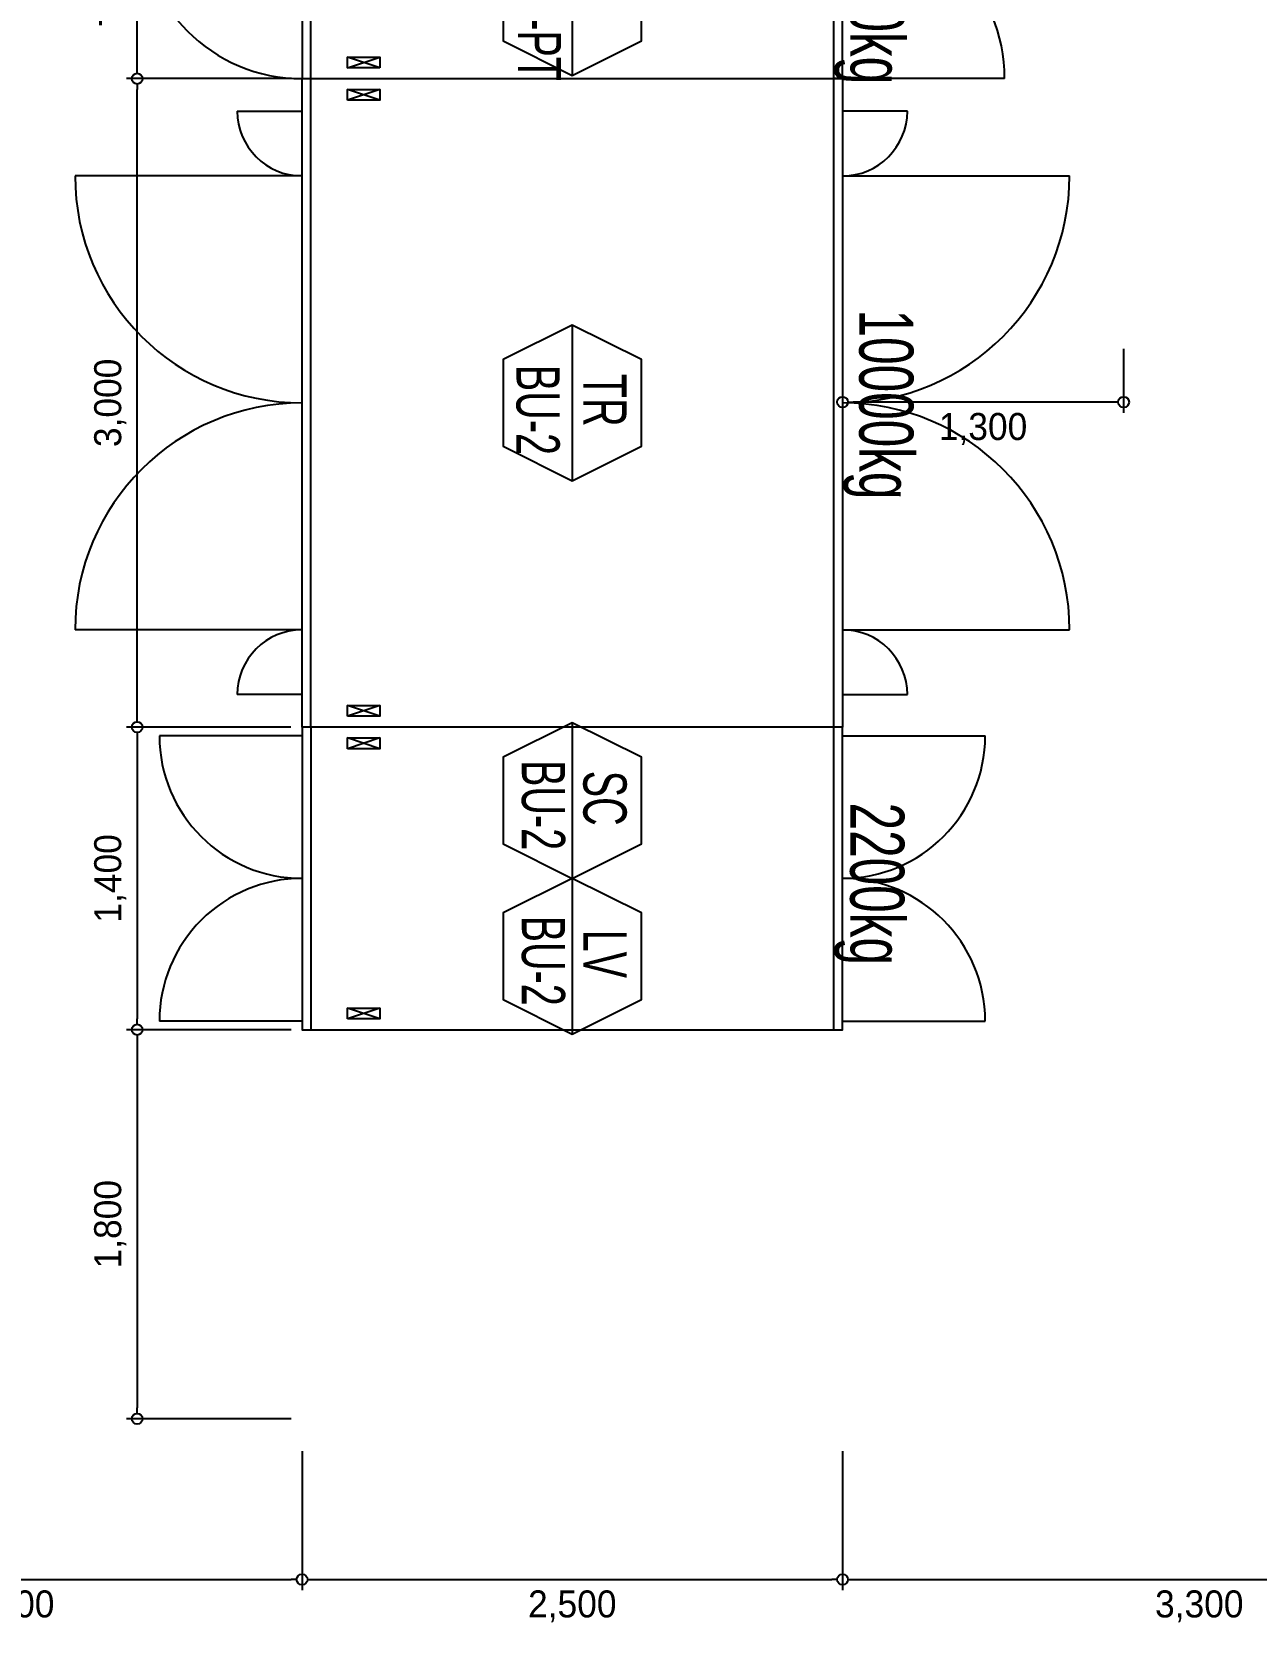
# Model space of a CAD drawing. Header units: millimetres. Extents: x 89978 to 501025, y -351975 to 835730.
# Drawn here: x 129304 to 134967, y -245645 to -238278 of the extents above; entities that cross this region are included whole.
import ezdxf
from ezdxf.enums import TextEntityAlignment as Align

# ---------------------------------------------------------------- set-up
doc = ezdxf.new("R2010")
doc.units = ezdxf.units.MM
doc.header["$LTSCALE"] = 150
doc.layers.get('Defpoints').update_dxf_attribs({"color": 150})
for name, color, linetype in [('------00 Switch Gear', 3, 'Continuous'), ('------00 Switch Gear_Number', 1, 'Continuous'), ('-----36 Dimension', 1, 'Continuous'), ('20251030_전기하중검토', 241, 'Continuous'), ('e-panel-name', 7, 'Continuous')]:
    doc.layers.add(name, color=color, linetype=linetype)
doc.styles.add('ELEC', font='')
doc.styles.get('ELEC').set_extended_font_data('Dotum')
doc.dimstyles.new('ELEC', dxfattribs={"dimscale": 100, "dimtxt": 2, "dimasz": 1, "dimexe": 2, "dimexo": 1, "dimgap": 1, "dimtad": 1, "dimdec": 0, "dimrnd": 0.25, "dimzin": 9, "dimdsep": 32, "dimlunit": 6, "dimtxsty": 'ELEC', "dimblk": 'Z_DOT', "dimcen": 3, "dimclrd": 7, "dimclre": 7, "dimclrt": 3, "dimadec": 0, "dimazin": 0, "dimtfac": 1, "dimtdec": 0, "dimtix": 1, "dimtmove": 2, "dimatfit": 1, "dimfxl": 1, "dimarcsym": 0})

# ---------------------------------------------------------------- blocks, each defined once
blk = doc.blocks.new('_DOTBLANK')
at = {"color": 0, "linetype": 'ByBlock'}
blk.add_line((-0.5, 0), (-1, 0), dxfattribs=at)
blk.add_circle((0, 0), 0.5, dxfattribs=at)
blk = doc.blocks.new('*D734')
at = {"layer": '-----36 Dimension', "color": 0, "lineweight": -2, "transparency": 16777216}
for p, q in [((130504.4, -238495), (129740.7, -238495)), ((129790.7, -241445), (129790.7, -238545)), ((130501.2, -241495), (129740.7, -241495))]:
    blk.add_line(p, q, dxfattribs=at)
at = {"layer": 'Defpoints', "color": 0, "transparency": 16777216}
for p in [(129790.7, -238495), (130554.4, -238495, 0), (130551.2, -241495, 0)]:
    blk.add_point(p, dxfattribs=at)
at = {"layer": '-----36 Dimension', "color": 0, "lineweight": -2, "transparency": 16777216, "xscale": 50, "yscale": 50, "zscale": 50}
for p, rotation in [((129790.7, -238495), 90), ((129790.7, -241495), 270)]:
    blk.add_blockref('_DOTBLANK', p, dxfattribs=dict(at, rotation=rotation))
at = {"layer": '-----36 Dimension', "color": 0, "transparency": 16777216, "insert": (129666, -239995), "char_height": 125, "attachment_point": 5, "rotation": 90, "style": 'ELEC'}
blk.add_mtext('3,000', dxfattribs=at)
blk = doc.blocks.new('Z_DOT')
for p, q in [((0, -2), (0, 2)), ((-2, 0), (2, 0))]:
    blk.add_line(p, q)
for radius in [2.5, 1.25]:
    blk.add_circle((0, 0), radius)
blk = doc.blocks.new('750X2500')
at = {"layer": '------00 Switch Gear'}
for p, q in [((-3250, 750), (-2458, 750)), ((-2460, 750), (-2460, 0)), ((-40, 750), (-40, 0)), ((-210, 700), (-360, 650)), ((-360, 700), (-210, 650)), ((-210, 50), (-360, 100)), ((-360, 50), (-210, 100)), ((750, 0), (-42, 0))]:
    blk.add_line(p, q, dxfattribs=at)
for points in [[(-2500, 750), (-2500, 0), (0, 0), (0, 750)], [(-360, 700), (-210, 700), (-210, 650), (-360, 650)], [(-360, 50), (-210, 50), (-210, 100), (-360, 100)]]:
    blk.add_lwpolyline(points, close=True, dxfattribs=at)
for centre, start, end in [((-2500, 750), 180, 270), ((0, 0), 0, 90)]:
    blk.add_arc(centre, 750, start, end, dxfattribs=at)
blk = doc.blocks.new('*D735')
at = {"layer": '-----36 Dimension', "color": 0, "lineweight": -2, "transparency": 16777216}
for p, q in [((130503.4, -237745), (129740.7, -237745)), ((129790.7, -238445), (129790.7, -237795)), ((130504.4, -238495), (129740.7, -238495))]:
    blk.add_line(p, q, dxfattribs=at)
at = {"layer": 'Defpoints', "color": 0, "transparency": 16777216}
for p in [(129790.7, -237745), (130553.4, -237745), (130554.4, -238495)]:
    blk.add_point(p, dxfattribs=at)
at = {"layer": '-----36 Dimension', "color": 0, "lineweight": -2, "transparency": 16777216, "xscale": 50, "yscale": 50, "zscale": 50}
for p, rotation in [((129790.7, -237745), 90), ((129790.7, -238495), 270)]:
    blk.add_blockref('_DOTBLANK', p, dxfattribs=dict(at, rotation=rotation))
at = {"layer": '-----36 Dimension', "color": 0, "transparency": 16777216, "insert": (129678.1, -238120), "char_height": 125, "attachment_point": 5, "rotation": 90, "style": 'ELEC'}
blk.add_mtext('750', dxfattribs=at)
blk = doc.blocks.new('1400X2500')
at = {"layer": '------00 Switch Gear'}
for p, q in [((-2458, 0, 0), (-2458, 1400, 0)), ((-40, 0), (-40, 1400)), ((-2500, 1360, 0), (-3160, 1360, 0)), ((-360, 1350, 0), (-210, 1300, 0)), ((-360, 1300, 0), (-210, 1350, 0)), ((0, 1360, 0), (660, 1360, 0)), ((-360, 100, 0), (-210, 50, 0)), ((-360, 50, 0), (-210, 100, 0)), ((-2500, 40, 0), (-3160, 40, 0)), ((0, 40, 0), (660, 40, 0))]:
    blk.add_line(p, q, dxfattribs=at)
for points in [[(0, 0), (0, 1400), (-2500, 1400), (-2500, 0)], [(-210, 1350), (-210, 1300), (-360, 1300), (-360, 1350)], [(-210, 100), (-210, 50), (-360, 50), (-360, 100)]]:
    blk.add_lwpolyline(points, close=True, dxfattribs=at)
for centre, start, end in [((-2500, 1360, 0), 180, 270), ((0, 1360, 0), 270, 0), ((-2500, 40, 0), 90, 180), ((0, 40, 0), 0, 90)]:
    blk.add_arc(centre, 660, start, end, dxfattribs=at)
blk = doc.blocks.new('*D841')
at = {"layer": '-----36 Dimension', "color": 0, "lineweight": -2, "transparency": 16777216}
for p, q in [((130553.4, -244845), (130553.4, -245488.7)), ((133053.4, -244845), (133053.4, -245488.7)), ((130603.4, -245438.7), (133003.4, -245438.7))]:
    blk.add_line(p, q, dxfattribs=at)
at = {"layer": 'Defpoints', "color": 0, "transparency": 16777216}
for p in [(130553.4, -243595, 0), (133053.4, -243595, 0), (133053.4, -245438.7)]:
    blk.add_point(p, dxfattribs=at)
at = {"layer": '-----36 Dimension', "color": 0, "lineweight": -2, "transparency": 16777216, "xscale": 50, "yscale": 50, "zscale": 50, "rotation": 180}
blk.add_blockref('_DOTBLANK', (130553.4, -245438.7), dxfattribs=at)
at = {"layer": '-----36 Dimension', "color": 0, "lineweight": -2, "transparency": 16777216, "xscale": 50, "yscale": 50, "zscale": 50}
blk.add_blockref('_DOTBLANK', (133053.4, -245438.7), dxfattribs=at)
at = {"layer": '-----36 Dimension', "color": 0, "transparency": 16777216, "insert": (131803.4, -245563.3), "char_height": 125, "attachment_point": 5, "style": 'ELEC'}
blk.add_mtext('2,500', dxfattribs=at)
blk = doc.blocks.new('*D842')
at = {"layer": '-----36 Dimension', "color": 0, "lineweight": -2, "transparency": 16777216}
for p, q in [((133053.4, -244845), (133053.4, -245488.7)), ((136353.7, -244845), (136353.7, -245488.7)), ((133103.4, -245438.7), (136303.7, -245438.7))]:
    blk.add_line(p, q, dxfattribs=at)
at = {"layer": 'Defpoints', "color": 0, "transparency": 16777216}
for p in [(133053.4, -243595, 0), (136353.7, -243595, 0), (136353.7, -245438.7)]:
    blk.add_point(p, dxfattribs=at)
at = {"layer": '-----36 Dimension', "color": 0, "lineweight": -2, "transparency": 16777216, "xscale": 50, "yscale": 50, "zscale": 50, "rotation": 180}
blk.add_blockref('_DOTBLANK', (133053.4, -245438.7), dxfattribs=at)
at = {"layer": '-----36 Dimension', "color": 0, "lineweight": -2, "transparency": 16777216, "xscale": 50, "yscale": 50, "zscale": 50}
blk.add_blockref('_DOTBLANK', (136353.7, -245438.7), dxfattribs=at)
at = {"layer": '-----36 Dimension', "color": 0, "transparency": 16777216, "insert": (134703.6, -245563.3), "char_height": 125, "attachment_point": 5, "style": 'ELEC'}
blk.add_mtext('3,300', dxfattribs=at)
blk = doc.blocks.new('*D897')
at = {"layer": '-----36 Dimension', "color": 0, "lineweight": -2, "transparency": 16777216}
for p, q in [((130501.2, -241495), (129740.7, -241495)), ((129790.7, -241545), (129790.7, -242845)), ((130503.4, -242895), (129740.7, -242895))]:
    blk.add_line(p, q, dxfattribs=at)
at = {"layer": 'Defpoints', "color": 0, "transparency": 16777216}
for p in [(130551.2, -241495, 0), (129790.7, -242895), (130553.4, -242895)]:
    blk.add_point(p, dxfattribs=at)
at = {"layer": '-----36 Dimension', "color": 0, "lineweight": -2, "transparency": 16777216, "xscale": 50, "yscale": 50, "zscale": 50}
for p, rotation in [((129790.7, -241495), 90), ((129790.7, -242895), 270)]:
    blk.add_blockref('_DOTBLANK', p, dxfattribs=dict(at, rotation=rotation))
at = {"layer": '-----36 Dimension', "color": 0, "transparency": 16777216, "insert": (129666, -242195), "char_height": 125, "attachment_point": 5, "rotation": 90, "style": 'ELEC'}
blk.add_mtext('1,400', dxfattribs=at)
blk = doc.blocks.new('*D898')
at = {"layer": '-----36 Dimension', "color": 0, "lineweight": -2, "transparency": 16777216}
for p, q in [((130503.4, -242895), (129740.7, -242895)), ((129790.7, -242945), (129790.7, -244645)), ((130503.4, -244695), (129740.7, -244695))]:
    blk.add_line(p, q, dxfattribs=at)
at = {"layer": 'Defpoints', "color": 0, "transparency": 16777216}
for p in [(130553.4, -242895, 0), (129790.7, -244695), (130553.4, -244695, 0)]:
    blk.add_point(p, dxfattribs=at)
at = {"layer": '-----36 Dimension', "color": 0, "lineweight": -2, "transparency": 16777216, "xscale": 50, "yscale": 50, "zscale": 50}
for p, rotation in [((129790.7, -242895), 90), ((129790.7, -244695), 270)]:
    blk.add_blockref('_DOTBLANK', p, dxfattribs=dict(at, rotation=rotation))
at = {"layer": '-----36 Dimension', "color": 0, "transparency": 16777216, "insert": (129666, -243795), "char_height": 125, "attachment_point": 5, "rotation": 90, "style": 'ELEC'}
blk.add_mtext('1,800', dxfattribs=at)
blk = doc.blocks.new('*D861')
at = {"layer": '-----36 Dimension', "color": 0, "lineweight": -2, "transparency": 16777216}
for p, q in [((127853.6, -244845), (127853.6, -245488.7)), ((130553.4, -244845), (130553.4, -245488.7)), ((127903.6, -245438.7), (130503.4, -245438.7))]:
    blk.add_line(p, q, dxfattribs=at)
at = {"layer": 'Defpoints', "color": 0, "transparency": 16777216}
for p in [(127853.6, -243595), (130553.4, -243595, 0), (130553.4, -245438.7)]:
    blk.add_point(p, dxfattribs=at)
at = {"layer": '-----36 Dimension', "color": 0, "lineweight": -2, "transparency": 16777216, "xscale": 50, "yscale": 50, "zscale": 50, "rotation": 180}
blk.add_blockref('_DOTBLANK', (127853.6, -245438.7), dxfattribs=at)
at = {"layer": '-----36 Dimension', "color": 0, "lineweight": -2, "transparency": 16777216, "xscale": 50, "yscale": 50, "zscale": 50}
blk.add_blockref('_DOTBLANK', (130553.4, -245438.7), dxfattribs=at)
at = {"layer": '-----36 Dimension', "color": 0, "transparency": 16777216, "insert": (129203.5, -245563.3), "char_height": 125, "attachment_point": 5, "style": 'ELEC'}
blk.add_mtext('2,700', dxfattribs=at)
blk = doc.blocks.new('*D887')
at = {"layer": '-----36 Dimension', "color": 0, "lineweight": -2, "transparency": 16777216}
for p, q in [((133053.4, -238674.5), (133053.4, -240041.4)), ((134353.6, -239745), (134353.6, -240041.4)), ((134303.6, -239991.4), (133103.4, -239991.4))]:
    blk.add_line(p, q, dxfattribs=at)
at = {"layer": 'Defpoints', "color": 0, "transparency": 16777216}
for p in [(133053.4, -238624.5, 0), (134353.6, -239695), (133053.4, -239991.4)]:
    blk.add_point(p, dxfattribs=at)
at = {"layer": '-----36 Dimension', "color": 0, "lineweight": -2, "transparency": 16777216, "xscale": 50, "yscale": 50, "zscale": 50, "rotation": 180}
blk.add_blockref('_DOTBLANK', (133053.4, -239991.4), dxfattribs=at)
at = {"layer": '-----36 Dimension', "color": 0, "lineweight": -2, "transparency": 16777216, "xscale": 50, "yscale": 50, "zscale": 50}
blk.add_blockref('_DOTBLANK', (134353.6, -239991.4), dxfattribs=at)
at = {"layer": '-----36 Dimension', "color": 0, "transparency": 16777216, "insert": (133703.5, -240116), "char_height": 125, "attachment_point": 5, "style": 'ELEC'}
blk.add_mtext('1,300', dxfattribs=at)

msp = doc.modelspace()

# ---------------------------------------------------------------- linework, layer by layer
at = {"layer": '------00 Switch Gear'}
for p, q in [((130593.4, -241495, 0), (130593.4, -238495, 0)), ((133013.4, -241495, 0), (133013.4, -238495, 0)), ((130913.4, -238595, 0), (130763.4, -238545, 0)), ((130913.4, -238545, 0), (130763.4, -238595, 0)), ((130253.4, -238645, 0), (130553.4, -238645, 0)), ((133353.4, -238645, 0), (133053.4, -238645, 0)), ((130553.4, -238945, 0), (129503.4, -238945, 0)), ((133053.4, -238945, 0), (134103.4, -238945, 0)), ((130553.4, -241045, 0), (129503.4, -241045, 0)), ((133053.4, -241045, 0), (134103.4, -241045, 0)), ((130553.4, -241345, 0), (130253.4, -241345, 0)), ((130913.4, -241445, 0), (130763.4, -241395, 0)), ((130913.4, -241395, 0), (130763.4, -241445, 0)), ((133053.4, -241345, 0), (133353.4, -241345, 0))]:
    msp.add_line(p, q, dxfattribs=at)
at = {"layer": '------00 Switch Gear', "elevation": 0}
for points in [[(130553.4, -241495), (130553.4, -238495), (133053.4, -238495), (133053.4, -241495)], [(130763.4, -238595), (130763.4, -238545), (130913.4, -238545), (130913.4, -238595)], [(130763.4, -241445), (130763.4, -241395), (130913.4, -241395), (130913.4, -241445)]]:
    msp.add_lwpolyline(points, close=True, dxfattribs=at)
at = {"layer": '------00 Switch Gear'}
for centre, radius, start, end in [((130553.4, -238645, 0), 300, 180, 270), ((133053.4, -238645, 0), 300, 270, 0), ((130553.4, -238945, 0), 1050, 180, 270), ((133053.4, -238945, 0), 1050, 270, 0), ((130553.4, -241045, 0), 1050, 90, 180), ((133053.4, -241045, 0), 1050, 0, 90), ((130553.4, -241345, 0), 300, 90, 180), ((133053.4, -241345, 0), 300, 0, 90)]:
    msp.add_arc(centre, radius, start, end, dxfattribs=at)
at = {"layer": '------00 Switch Gear_Number', "color": 1}
msp.add_lwpolyline([(131803.4, -237760), (131803.4, -238480), (132123.4, -238320.3), (132123.4, -237919.6), (131803.4, -237760), (131483.4, -237919.6), (131483.4, -238320.3), (131803.4, -238480)], dxfattribs=at)
at = {"layer": '------00 Switch Gear_Number', "color": 1, "elevation": 0}
for points in [[(131803.4, -239635), (131803.4, -240355), (132123.4, -240195.3), (132123.4, -239794.6), (131803.4, -239635), (131483.4, -239794.6), (131483.4, -240195.3), (131803.4, -240355)], [(131803.4, -241475), (131803.4, -242195), (132123.4, -242035.3), (132123.4, -241634.6), (131803.4, -241475), (131483.4, -241634.6), (131483.4, -242035.3), (131803.4, -242195)], [(131803.4, -242195), (131803.4, -242915), (132123.4, -242755.3), (132123.4, -242354.6), (131803.4, -242195), (131483.4, -242354.6), (131483.4, -242755.3), (131803.4, -242915)]]:
    msp.add_lwpolyline(points, dxfattribs=at)

# ---------------------------------------------------------------- block references
at = {"layer": 'e-panel-name', "rotation": 180}
for name, p in [('750X2500', (130553.4, -237745)), ('1400X2500', (130553.4, -241495, 0))]:
    msp.add_blockref(name, p, dxfattribs=at)

# ---------------------------------------------------------------- texts
at = {"layer": '------00 Switch Gear_Number', "color": 0, "style": 'ELEC', "width": 0.7}
for s, p in [('BU-2-PT', (131651.7, -238150)), ('BU-2', (131645.1, -240027.5, 0)), ('TR', (131954.6, -239982.8, 0)), ('BU-2', (131670, -241855.8, 0)), ('SC', (131954.6, -241824, 0)), ('BU-2', (131670, -242575.8, 0)), ('LV', (131954.6, -242544, 0))]:
    msp.add_text(s, height=200, rotation=270, dxfattribs=at).set_placement(p, align=Align.MIDDLE_CENTER)
at = {"layer": '20251030_전기하중검토', "style": 'ELEC', "width": 0.7}
for s, p in [('1100kg', (133182.9, -238145)), ('10000kg', (133224.9, -240002.5, 0)), ('2200kg', (133182.9, -242220, 0))]:
    msp.add_text(s, height=250, rotation=270, dxfattribs=at).set_placement(p, align=Align.MIDDLE)

# ---------------------------------------------------------------- dimensions: what is measured, and where the dimension line sits
at = {"layer": '-----36 Dimension'}
for base, p1, p2, picture, middle in [((129790.7, -237745), (130554.4, -238495), (130553.4, -237745), '*D735', (129678.1, -238120)), ((129790.7, -238495, 0), (130551.2, -241495), (130554.4, -238495), '*D734', (129666, -239995, 0)), ((129790.7, -242895, 0), (130551.2, -241495), (130553.4, -242895, 0), '*D897', (129666, -242195, 0)), ((129790.7, -244695), (130553.4, -242895, 0), (130553.4, -244695, 0), '*D898', (129666, -243795))]:
    dim = msp.add_linear_dim(base=base, p1=p1, p2=p2, angle=270, dimstyle='ELEC', override={"dimscale": 50, "dimtxt": 2.5, "dimexe": 1, "dimtad": 2, "dimblk1": 'DOTBLANK', "dimblk2": 'DOTBLANK', "dimsah": 1, "dimclrd": 0, "dimclre": 0, "dimclrt": 0}, dxfattribs=at)
    dim.commit()
    dim.dimension.update_dxf_attribs({"geometry": picture, "text_midpoint": middle})
for base, p1, p2, override, picture, middle in [((133053.4, -239991.4), (134353.6, -239695), (133053.4, -238624.5, 0), {"dimscale": 50, "dimtxt": 2.5, "dimexe": 1, "dimtad": 2, "dimblk1": 'DOTBLANK', "dimblk2": 'DOTBLANK', "dimsah": 1, "dimclrd": 0, "dimclre": 0, "dimclrt": 0}, '*D887', (133703.5, -240116)), ((130553.4, -245438.7), (127853.6, -243595), (130553.4, -243595, 0), {"dimscale": 50, "dimtxt": 2.5, "dimexe": 1, "dimexo": 25, "dimtad": 2, "dimblk1": 'DOTBLANK', "dimblk2": 'DOTBLANK', "dimsah": 1, "dimclrd": 0, "dimclre": 0, "dimclrt": 0}, '*D861', (129203.5, -245563.3)), ((133053.4, -245438.7), (130553.4, -243595, 0), (133053.4, -243595, 0), {"dimscale": 50, "dimtxt": 2.5, "dimexe": 1, "dimexo": 25, "dimtad": 2, "dimblk1": 'DOTBLANK', "dimblk2": 'DOTBLANK', "dimsah": 1, "dimclrd": 0, "dimclre": 0, "dimclrt": 0}, '*D841', (131803.4, -245563.3)), ((136353.7, -245438.7), (133053.4, -243595, 0), (136353.7, -243595, 0), {"dimscale": 50, "dimtxt": 2.5, "dimexe": 1, "dimexo": 25, "dimtad": 2, "dimblk1": 'DOTBLANK', "dimblk2": 'DOTBLANK', "dimsah": 1, "dimclrd": 0, "dimclre": 0, "dimclrt": 0}, '*D842', (134703.6, -245563.3))]:
    dim = msp.add_linear_dim(base=base, p1=p1, p2=p2, dimstyle='ELEC', override=override, dxfattribs=at)
    dim.commit()
    dim.dimension.update_dxf_attribs({"geometry": picture, "text_midpoint": middle})

doc.saveas('drawing.dxf')
